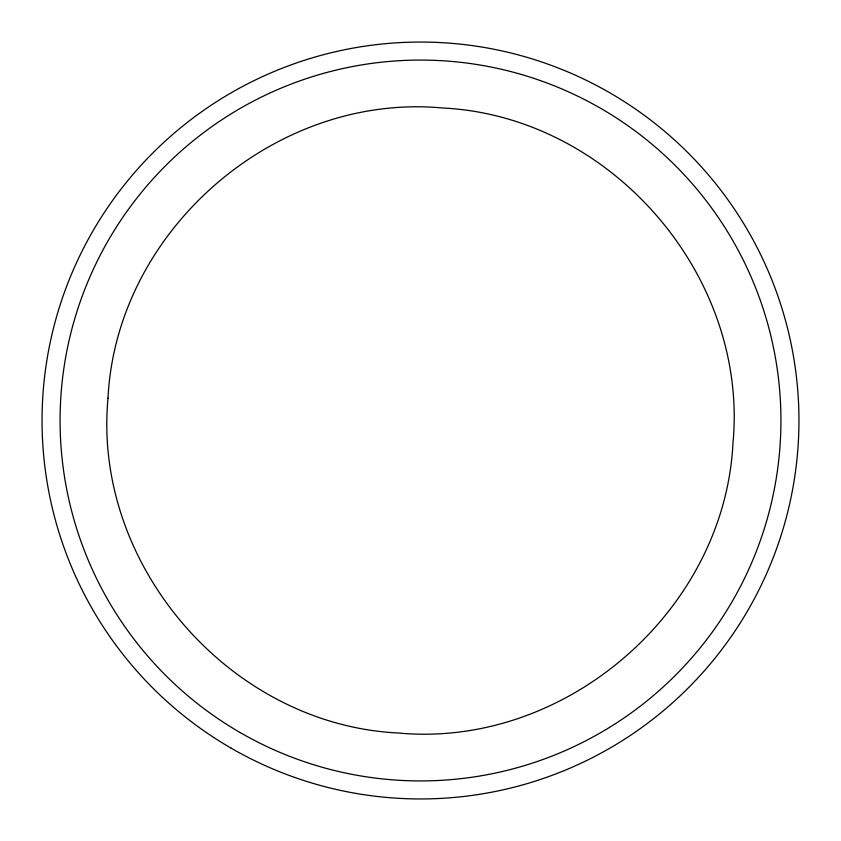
<?xml version="1.0" encoding="UTF-8"?>
<svg xmlns="http://www.w3.org/2000/svg" width="841" height="841" viewBox="0 0 841 841"><rect width="100%" height="100%" fill="white"/><g stroke="black" fill="none" stroke-linecap="round" stroke-linejoin="round"><path stroke-width="1.26" d="M108.005 398.15C92.31 565.499 230.266 724.711 398.15 732.995C565.499 748.69 724.711 610.734 732.995 442.85C748.69 275.501 610.734 116.289 442.85 108.005C275.501 92.31 116.289 230.266 108.005 398.15M240.284 732.637A360.432 360.432 0 0 0 780.932 420.5A360.432 360.432 0 0 0 240.284 108.363A360.432 360.432 0 0 0 240.284 732.637M231.275 748.248A378.45 378.45 0 0 0 798.95 420.5A378.45 378.45 0 0 0 231.275 92.752A378.45 378.45 0 0 0 231.275 748.248"/></g></svg>
